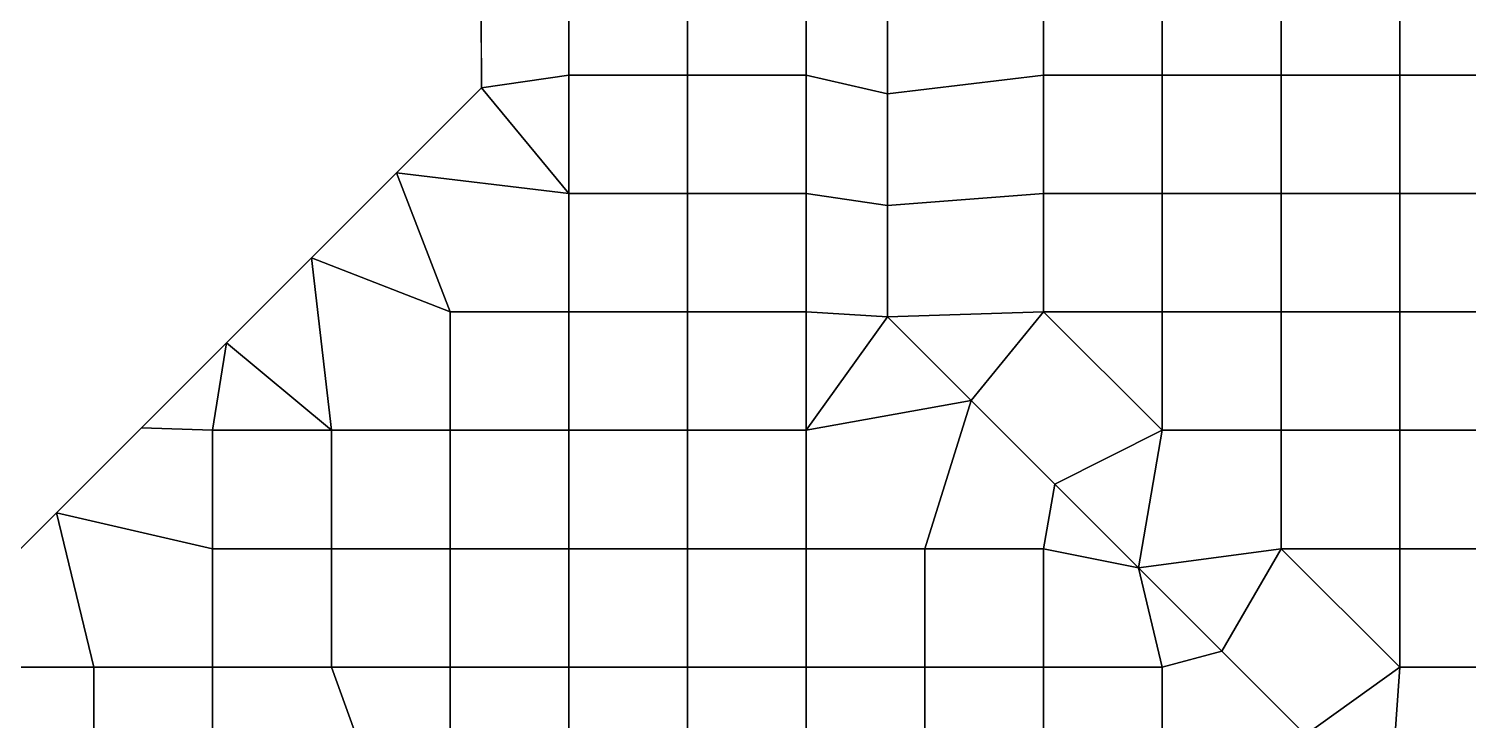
# Model space of a CAD drawing. Extents: x -13 to 39.3, y -26.5 to 20.6.
# Drawn here: x -0.68 to 5.41, y -1.71 to 1.22 of the extents above; entities that cross this region are included whole.
import ezdxf

# ---------------------------------------------------------------- set-up
doc = ezdxf.new("R2010")
doc.units = 0
doc.layers.add('BARS', color=1, linetype='CONTINUOUS')
doc.layers.add('FACES', color=5, linetype='CONTINUOUS')

msp = doc.modelspace()

# ---------------------------------------------------------------- linework, layer by layer
at = {"layer": 'BARS'}
for p, q in [((1.23223, 0.969239), (1.23008, 1.47462)), ((1.23223, 0.969239, 3.3), (1.23008, 1.47462, 3.3)), ((2.95, 1.41429), (2.95, 0.942857)), ((2.95, 1.41429, 3.3), (2.95, 0.942857, 3.3)), ((0.872644, 0.60965), (1.23223, 0.969239)), ((0.872644, 0.60965, 3.3), (1.23223, 0.969239, 3.3)), ((2.95, 0.942857), (2.95, 0.471429)), ((2.95, 0.942857, 3.3), (2.95, 0.471429, 3.3)), ((0.513055, 0.250061), (0.872644, 0.60965)), ((0.513055, 0.250061, 3.3), (0.872644, 0.60965, 3.3)), ((2.95, 0.471429), (2.95, 0)), ((2.95, 0.471429, 3.3), (2.95, 0, 3.3)), ((0.153466, -0.109528), (0.513055, 0.250061)), ((0.153466, -0.109528, 3.3), (0.513055, 0.250061, 3.3)), ((3.30355, -0.353553), (2.95, 0)), ((3.30355, -0.353553, 3.3), (2.95, 0, 3.3)), ((-0.206123, -0.469117), (0.153466, -0.109528)), ((-0.206123, -0.469117, 3.3), (0.153466, -0.109528, 3.3)), ((3.65711, -0.707107), (3.30355, -0.353553)), ((3.65711, -0.707107, 3.3), (3.30355, -0.353553, 3.3)), ((-0.565711, -0.828706), (-0.206123, -0.469117)), ((-0.565711, -0.828706, 3.3), (-0.206123, -0.469117, 3.3)), ((4.01066, -1.06066), (3.65711, -0.707107)), ((4.01066, -1.06066, 3.3), (3.65711, -0.707107, 3.3)), ((-0.9253, -1.18829), (-0.565711, -0.828706)), ((-0.9253, -1.18829, 3.3), (-0.565711, -0.828706, 3.3)), ((4.36421, -1.41421), (4.01066, -1.06066)), ((4.36421, -1.41421, 3.3), (4.01066, -1.06066, 3.3)), ((4.71777, -1.76777), (4.36421, -1.41421)), ((4.71777, -1.76777, 3.3), (4.36421, -1.41421, 3.3))]:
    msp.add_line(p, q, dxfattribs=at)
at = {"layer": 'FACES'}
for points in [[(1.60139, 1.52312), (1.23008, 1.47462), (1.23223, 0.969239), (1.60139, 1.02241)], [(1.60139, 1.52312, 3.3), (1.23008, 1.47462, 3.3), (1.23223, 0.969239, 3.3), (1.60139, 1.02241, 3.3)], [(2.1035, 1.52312), (1.60139, 1.52312), (1.60139, 1.02241), (2.1035, 1.02241)], [(2.1035, 1.52312, 3.3), (1.60139, 1.52312, 3.3), (1.60139, 1.02241, 3.3), (2.1035, 1.02241, 3.3)], [(2.60562, 1.52312), (2.1035, 1.52312), (2.1035, 1.02241), (2.60562, 1.02241)], [(2.60562, 1.52312, 3.3), (2.1035, 1.52312, 3.3), (2.1035, 1.02241, 3.3), (2.60562, 1.02241, 3.3)], [(2.95, 1.41429), (2.60562, 1.52312), (2.60562, 1.02241), (2.95, 0.942857)], [(2.95, 1.41429, 3.3), (2.60562, 1.52312, 3.3), (2.60562, 1.02241, 3.3), (2.95, 0.942857, 3.3)], [(3.60984, 1.52312), (2.95, 1.41429), (2.95, 0.942857), (3.60984, 1.02241)], [(3.60984, 1.52312, 3.3), (2.95, 1.41429, 3.3), (2.95, 0.942857, 3.3), (3.60984, 1.02241, 3.3)], [(4.11196, 1.52312), (3.60984, 1.52312), (3.60984, 1.02241), (4.11196, 1.02241)], [(4.11196, 1.52312, 3.3), (3.60984, 1.52312, 3.3), (3.60984, 1.02241, 3.3), (4.11196, 1.02241, 3.3)], [(4.61407, 1.52312), (4.11196, 1.52312), (4.11196, 1.02241), (4.61407, 1.02241)], [(4.61407, 1.52312, 3.3), (4.11196, 1.52312, 3.3), (4.11196, 1.02241, 3.3), (4.61407, 1.02241, 3.3)], [(5.11618, 1.52312), (4.61407, 1.52312), (4.61407, 1.02241), (5.11618, 1.02241)], [(5.11618, 1.52312, 3.3), (4.61407, 1.52312, 3.3), (4.61407, 1.02241, 3.3), (5.11618, 1.02241, 3.3)], [(5.6183, 1.52312), (5.11618, 1.52312), (5.11618, 1.02241), (5.6183, 1.02241)], [(5.6183, 1.52312, 3.3), (5.11618, 1.52312, 3.3), (5.11618, 1.02241, 3.3), (5.6183, 1.02241, 3.3)], [(2.95, 0.942857, 0.66), (2.95, 0.942857), (2.95, 1.41429), (2.95, 1.41429, 0.66)], [(2.95, 0.942857, 1.32), (2.95, 0.942857, 0.66), (2.95, 1.41429, 0.66), (2.95, 1.41429, 1.32)], [(2.95, 0.942857, 1.98), (2.95, 0.942857, 1.32), (2.95, 1.41429, 1.32), (2.95, 1.41429, 1.98)], [(2.95, 0.942857, 2.64), (2.95, 0.942857, 1.98), (2.95, 1.41429, 1.98), (2.95, 1.41429, 2.64)], [(2.95, 0.942857, 2.64), (2.95, 1.41429, 2.64), (2.95, 1.41429, 3.3), (2.95, 0.942857, 3.3)], [(1.60139, 1.02241), (1.23223, 0.969239), (1.60139, 0.5217)], [(1.60139, 1.02241, 3.3), (1.23223, 0.969239, 3.3), (1.60139, 0.5217, 3.3)], [(2.1035, 1.02241), (1.60139, 1.02241), (1.60139, 0.5217), (2.1035, 0.5217)], [(2.1035, 1.02241, 3.3), (1.60139, 1.02241, 3.3), (1.60139, 0.5217, 3.3), (2.1035, 0.5217, 3.3)], [(2.60562, 1.02241), (2.1035, 1.02241), (2.1035, 0.5217), (2.60562, 0.5217)], [(2.60562, 1.02241, 3.3), (2.1035, 1.02241, 3.3), (2.1035, 0.5217, 3.3), (2.60562, 0.5217, 3.3)], [(2.95, 0.942857), (2.60562, 1.02241), (2.60562, 0.5217), (2.95, 0.471429)], [(2.95, 0.942857, 3.3), (2.60562, 1.02241, 3.3), (2.60562, 0.5217, 3.3), (2.95, 0.471429, 3.3)], [(3.60984, 1.02241), (2.95, 0.942857), (2.95, 0.471429), (3.60984, 0.5217)], [(3.60984, 1.02241, 3.3), (2.95, 0.942857, 3.3), (2.95, 0.471429, 3.3), (3.60984, 0.5217, 3.3)], [(4.11196, 1.02241), (3.60984, 1.02241), (3.60984, 0.5217), (4.11196, 0.5217)], [(4.11196, 1.02241, 3.3), (3.60984, 1.02241, 3.3), (3.60984, 0.5217, 3.3), (4.11196, 0.5217, 3.3)], [(4.61407, 1.02241), (4.11196, 1.02241), (4.11196, 0.5217), (4.61407, 0.5217)], [(4.61407, 1.02241, 3.3), (4.11196, 1.02241, 3.3), (4.11196, 0.5217, 3.3), (4.61407, 0.5217, 3.3)], [(5.11618, 1.02241), (4.61407, 1.02241), (4.61407, 0.5217), (5.11618, 0.5217)], [(5.11618, 1.02241, 3.3), (4.61407, 1.02241, 3.3), (4.61407, 0.5217, 3.3), (5.11618, 0.5217, 3.3)], [(5.6183, 1.02241), (5.11618, 1.02241), (5.11618, 0.5217), (5.6183, 0.5217)], [(5.6183, 1.02241, 3.3), (5.11618, 1.02241, 3.3), (5.11618, 0.5217, 3.3), (5.6183, 0.5217, 3.3)], [(1.60139, 0.5217), (1.23223, 0.969239), (0.872644, 0.60965)], [(1.60139, 0.5217, 3.3), (1.23223, 0.969239, 3.3), (0.872644, 0.60965, 3.3)], [(2.95, 0.471429, 0.66), (2.95, 0.471429), (2.95, 0.942857), (2.95, 0.942857, 0.66)], [(2.95, 0.471429, 0.66), (2.95, 0.942857, 0.66), (2.95, 0.942857, 1.32), (2.95, 0.471429, 1.32)], [(2.95, 0.471429, 1.32), (2.95, 0.942857, 1.32), (2.95, 0.942857, 1.98), (2.95, 0.471429, 1.98)], [(2.95, 0.471429, 1.98), (2.95, 0.942857, 1.98), (2.95, 0.942857, 2.64), (2.95, 0.471429, 2.64)], [(2.95, 0.471429, 2.64), (2.95, 0.942857, 2.64), (2.95, 0.942857, 3.3), (2.95, 0.471429, 3.3)], [(1.09928, 0.020993), (0.872644, 0.60965), (0.513055, 0.250061)], [(1.09928, 0.020993, 3.3), (0.872644, 0.60965, 3.3), (0.513055, 0.250061, 3.3)], [(1.60139, 0.5217), (0.872644, 0.60965), (1.09928, 0.020993), (1.60139, 0.020993)], [(1.60139, 0.5217, 3.3), (0.872644, 0.60965, 3.3), (1.09928, 0.020993, 3.3), (1.60139, 0.020993, 3.3)], [(2.1035, 0.5217), (1.60139, 0.5217), (1.60139, 0.020993), (2.1035, 0.020993)], [(2.1035, 0.5217, 3.3), (1.60139, 0.5217, 3.3), (1.60139, 0.020993, 3.3), (2.1035, 0.020993, 3.3)], [(2.60562, 0.5217), (2.1035, 0.5217), (2.1035, 0.020993), (2.60562, 0.020993)], [(2.60562, 0.5217, 3.3), (2.1035, 0.5217, 3.3), (2.1035, 0.020993, 3.3), (2.60562, 0.020993, 3.3)], [(2.95, 0.471429), (2.60562, 0.5217), (2.60562, 0.020993), (2.95, 0)], [(2.95, 0.471429, 3.3), (2.60562, 0.5217, 3.3), (2.60562, 0.020993, 3.3), (2.95, 0, 3.3)], [(3.60984, 0.5217), (2.95, 0.471429), (2.95, 0), (3.60984, 0.020993)], [(3.60984, 0.5217, 3.3), (2.95, 0.471429, 3.3), (2.95, 0, 3.3), (3.60984, 0.020993, 3.3)], [(4.11196, 0.5217), (3.60984, 0.5217), (3.60984, 0.020993), (4.11196, 0.020993)], [(4.11196, 0.5217, 3.3), (3.60984, 0.5217, 3.3), (3.60984, 0.020993, 3.3), (4.11196, 0.020993, 3.3)], [(4.61407, 0.5217), (4.11196, 0.5217), (4.11196, 0.020993), (4.61407, 0.020993)], [(4.61407, 0.5217, 3.3), (4.11196, 0.5217, 3.3), (4.11196, 0.020993, 3.3), (4.61407, 0.020993, 3.3)], [(5.11618, 0.5217), (4.61407, 0.5217), (4.61407, 0.020993), (5.11618, 0.020993)], [(5.11618, 0.5217, 3.3), (4.61407, 0.5217, 3.3), (4.61407, 0.020993, 3.3), (5.11618, 0.020993, 3.3)], [(5.6183, 0.5217), (5.11618, 0.5217), (5.11618, 0.020993), (5.6183, 0.020993)], [(5.6183, 0.5217, 3.3), (5.11618, 0.5217, 3.3), (5.11618, 0.020993, 3.3), (5.6183, 0.020993, 3.3)], [(2.95, 0, 0.66), (2.95, 0), (2.95, 0.471429), (2.95, 0.471429, 0.66)], [(2.95, 0, 0.66), (2.95, 0.471429, 0.66), (2.95, 0.471429, 1.32), (2.95, 0, 1.32)], [(2.95, 0, 1.32), (2.95, 0.471429, 1.32), (2.95, 0.471429, 1.98), (2.95, 0, 1.98)], [(2.95, 0, 1.98), (2.95, 0.471429, 1.98), (2.95, 0.471429, 2.64), (2.95, 0, 2.64)], [(2.95, 0, 2.64), (2.95, 0.471429, 2.64), (2.95, 0.471429, 3.3), (2.95, 0, 3.3)], [(0.597162, -0.479715), (0.513055, 0.250061), (0.153466, -0.109528)], [(0.597162, -0.479715, 3.3), (0.513055, 0.250061, 3.3), (0.153466, -0.109528, 3.3)], [(1.09928, 0.020993), (0.513055, 0.250061), (0.597162, -0.479715), (1.09928, -0.479715)], [(1.09928, 0.020993, 3.3), (0.513055, 0.250061, 3.3), (0.597162, -0.479715, 3.3), (1.09928, -0.479715, 3.3)], [(1.60139, 0.020993), (1.09928, 0.020993), (1.09928, -0.479715), (1.60139, -0.479715)], [(1.60139, 0.020993, 3.3), (1.09928, 0.020993, 3.3), (1.09928, -0.479715, 3.3), (1.60139, -0.479715, 3.3)], [(2.1035, 0.020993), (1.60139, 0.020993), (1.60139, -0.479715), (2.1035, -0.479715)], [(2.1035, 0.020993, 3.3), (1.60139, 0.020993, 3.3), (1.60139, -0.479715, 3.3), (2.1035, -0.479715, 3.3)], [(2.60562, 0.020993), (2.1035, 0.020993), (2.1035, -0.479715), (2.60562, -0.479715)], [(2.60562, 0.020993, 3.3), (2.1035, 0.020993, 3.3), (2.1035, -0.479715, 3.3), (2.60562, -0.479715, 3.3)], [(2.95, 0), (2.60562, 0.020993), (2.60562, -0.479715)], [(2.95, 0, 3.3), (2.60562, 0.020993, 3.3), (2.60562, -0.479715, 3.3)], [(3.60984, 0.020993), (2.95, 0), (3.30355, -0.353553)], [(3.60984, 0.020993, 3.3), (2.95, 0, 3.3), (3.30355, -0.353553, 3.3)], [(4.11196, -0.479715), (3.60984, 0.020993), (3.30355, -0.353553), (3.65711, -0.707107)], [(4.11196, -0.479715, 3.3), (3.60984, 0.020993, 3.3), (3.30355, -0.353553, 3.3), (3.65711, -0.707107, 3.3)], [(4.11196, -0.479715), (4.11196, 0.020993), (3.60984, 0.020993)], [(4.11196, -0.479715, 3.3), (4.11196, 0.020993, 3.3), (3.60984, 0.020993, 3.3)], [(4.61407, 0.020993), (4.11196, 0.020993), (4.11196, -0.479715), (4.61407, -0.479715)], [(4.61407, 0.020993, 3.3), (4.11196, 0.020993, 3.3), (4.11196, -0.479715, 3.3), (4.61407, -0.479715, 3.3)], [(5.11618, 0.020993), (4.61407, 0.020993), (4.61407, -0.479715), (5.11618, -0.479715)], [(5.11618, 0.020993, 3.3), (4.61407, 0.020993, 3.3), (4.61407, -0.479715, 3.3), (5.11618, -0.479715, 3.3)], [(5.6183, 0.020993), (5.11618, 0.020993), (5.11618, -0.479715), (5.6183, -0.479715)], [(5.6183, 0.020993, 3.3), (5.11618, 0.020993, 3.3), (5.11618, -0.479715, 3.3), (5.6183, -0.479715, 3.3)], [(3.30355, -0.353553), (2.95, 0), (2.60562, -0.479715)], [(3.30355, -0.353553, 3.3), (2.95, 0, 3.3), (2.60562, -0.479715, 3.3)], [(3.30355, -0.353553, 0.66), (3.30355, -0.353553), (2.95, 0), (2.95, 0, 0.66)], [(3.30355, -0.353553, 0.66), (2.95, 0, 0.66), (2.95, 0, 1.32), (3.30355, -0.353553, 1.32)], [(3.30355, -0.353553, 1.32), (2.95, 0, 1.32), (2.95, 0, 1.98), (3.30355, -0.353553, 1.98)], [(3.30355, -0.353553, 1.98), (2.95, 0, 1.98), (2.95, 0, 2.64), (3.30355, -0.353553, 2.64)], [(3.30355, -0.353553, 2.64), (2.95, 0, 2.64), (2.95, 0, 3.3), (3.30355, -0.353553, 3.3)], [(0.095049, -0.479715), (0.153466, -0.109528), (-0.206123, -0.469117)], [(0.095049, -0.479715, 3.3), (0.153466, -0.109528, 3.3), (-0.206123, -0.469117, 3.3)], [(0.597162, -0.479715), (0.153466, -0.109528), (0.095049, -0.479715)], [(0.597162, -0.479715, 3.3), (0.153466, -0.109528, 3.3), (0.095049, -0.479715, 3.3)], [(3.30355, -0.353553), (2.60562, -0.479715), (2.60562, -0.980422), (3.10773, -0.980422)], [(3.30355, -0.353553, 3.3), (2.60562, -0.479715, 3.3), (2.60562, -0.980422, 3.3), (3.10773, -0.980422, 3.3)], [(3.60984, -0.980422), (3.65711, -0.707107), (3.30355, -0.353553), (3.10773, -0.980422)], [(3.60984, -0.980422, 3.3), (3.65711, -0.707107, 3.3), (3.30355, -0.353553, 3.3), (3.10773, -0.980422, 3.3)], [(3.65711, -0.707107, 0.66), (3.65711, -0.707107), (3.30355, -0.353553), (3.30355, -0.353553, 0.66)], [(3.65711, -0.707107, 1.32), (3.65711, -0.707107, 0.66), (3.30355, -0.353553, 0.66), (3.30355, -0.353553, 1.32)], [(3.65711, -0.707107, 1.98), (3.65711, -0.707107, 1.32), (3.30355, -0.353553, 1.32), (3.30355, -0.353553, 1.98)], [(3.65711, -0.707107, 2.64), (3.65711, -0.707107, 1.98), (3.30355, -0.353553, 1.98), (3.30355, -0.353553, 2.64)], [(3.65711, -0.707107, 2.64), (3.30355, -0.353553, 2.64), (3.30355, -0.353553, 3.3), (3.65711, -0.707107, 3.3)], [(0.095049, -0.479715), (-0.206123, -0.469117), (-0.565711, -0.828706), (0.095049, -0.980422)], [(0.095049, -0.479715, 3.3), (-0.206123, -0.469117, 3.3), (-0.565711, -0.828706, 3.3), (0.095049, -0.980422, 3.3)], [(0.597162, -0.479715), (0.095049, -0.479715), (0.095049, -0.980422), (0.597162, -0.980422)], [(0.597162, -0.479715, 3.3), (0.095049, -0.479715, 3.3), (0.095049, -0.980422, 3.3), (0.597162, -0.980422, 3.3)], [(1.09928, -0.479715), (0.597162, -0.479715), (0.597162, -0.980422), (1.09928, -0.980422)], [(1.09928, -0.479715, 3.3), (0.597162, -0.479715, 3.3), (0.597162, -0.980422, 3.3), (1.09928, -0.980422, 3.3)], [(1.60139, -0.479715), (1.09928, -0.479715), (1.09928, -0.980422), (1.60139, -0.980422)], [(1.60139, -0.479715, 3.3), (1.09928, -0.479715, 3.3), (1.09928, -0.980422, 3.3), (1.60139, -0.980422, 3.3)], [(2.1035, -0.479715), (1.60139, -0.479715), (1.60139, -0.980422), (2.1035, -0.980422)], [(2.1035, -0.479715, 3.3), (1.60139, -0.479715, 3.3), (1.60139, -0.980422, 3.3), (2.1035, -0.980422, 3.3)], [(2.60562, -0.479715), (2.1035, -0.479715), (2.1035, -0.980422), (2.60562, -0.980422)], [(2.60562, -0.479715, 3.3), (2.1035, -0.479715, 3.3), (2.1035, -0.980422, 3.3), (2.60562, -0.980422, 3.3)], [(4.01066, -1.06066), (4.11196, -0.479715), (3.65711, -0.707107)], [(4.01066, -1.06066, 3.3), (4.11196, -0.479715, 3.3), (3.65711, -0.707107, 3.3)], [(4.61407, -0.980422), (4.61407, -0.479715), (4.11196, -0.479715), (4.01066, -1.06066)], [(4.61407, -0.980422, 3.3), (4.61407, -0.479715, 3.3), (4.11196, -0.479715, 3.3), (4.01066, -1.06066, 3.3)], [(5.11618, -0.479715), (4.61407, -0.479715), (4.61407, -0.980422), (5.11618, -0.980422)], [(5.11618, -0.479715, 3.3), (4.61407, -0.479715, 3.3), (4.61407, -0.980422, 3.3), (5.11618, -0.980422, 3.3)], [(5.6183, -0.479715), (5.11618, -0.479715), (5.11618, -0.980422), (5.6183, -0.980422)], [(5.6183, -0.479715, 3.3), (5.11618, -0.479715, 3.3), (5.11618, -0.980422, 3.3), (5.6183, -0.980422, 3.3)], [(4.01066, -1.06066), (3.65711, -0.707107), (3.60984, -0.980422)], [(4.01066, -1.06066, 3.3), (3.65711, -0.707107, 3.3), (3.60984, -0.980422, 3.3)], [(4.01066, -1.06066, 0.66), (4.01066, -1.06066), (3.65711, -0.707107), (3.65711, -0.707107, 0.66)], [(4.01066, -1.06066, 1.32), (4.01066, -1.06066, 0.66), (3.65711, -0.707107, 0.66), (3.65711, -0.707107, 1.32)], [(4.01066, -1.06066, 1.98), (4.01066, -1.06066, 1.32), (3.65711, -0.707107, 1.32), (3.65711, -0.707107, 1.98)], [(4.01066, -1.06066, 2.64), (4.01066, -1.06066, 1.98), (3.65711, -0.707107, 1.98), (3.65711, -0.707107, 2.64)], [(4.01066, -1.06066, 2.64), (3.65711, -0.707107, 2.64), (3.65711, -0.707107, 3.3), (4.01066, -1.06066, 3.3)], [(-0.407065, -1.48113), (-0.565711, -0.828706), (-0.9253, -1.18829), (-0.909178, -1.48113)], [(-0.407065, -1.48113, 3.3), (-0.565711, -0.828706, 3.3), (-0.9253, -1.18829, 3.3), (-0.909178, -1.48113, 3.3)], [(0.095049, -0.980422), (-0.565711, -0.828706), (-0.407065, -1.48113), (0.095049, -1.48113)], [(0.095049, -0.980422, 3.3), (-0.565711, -0.828706, 3.3), (-0.407065, -1.48113, 3.3), (0.095049, -1.48113, 3.3)], [(0.597162, -0.980422), (0.095049, -0.980422), (0.095049, -1.48113), (0.597162, -1.48113)], [(0.597162, -0.980422, 3.3), (0.095049, -0.980422, 3.3), (0.095049, -1.48113, 3.3), (0.597162, -1.48113, 3.3)], [(1.09928, -0.980422), (0.597162, -0.980422), (0.597162, -1.48113), (1.09928, -1.48113)], [(1.09928, -0.980422, 3.3), (0.597162, -0.980422, 3.3), (0.597162, -1.48113, 3.3), (1.09928, -1.48113, 3.3)], [(1.60139, -0.980422), (1.09928, -0.980422), (1.09928, -1.48113), (1.60139, -1.48113)], [(1.60139, -0.980422, 3.3), (1.09928, -0.980422, 3.3), (1.09928, -1.48113, 3.3), (1.60139, -1.48113, 3.3)], [(2.1035, -0.980422), (1.60139, -0.980422), (1.60139, -1.48113), (2.1035, -1.48113)], [(2.1035, -0.980422, 3.3), (1.60139, -0.980422, 3.3), (1.60139, -1.48113, 3.3), (2.1035, -1.48113, 3.3)], [(2.60562, -0.980422), (2.1035, -0.980422), (2.1035, -1.48113), (2.60562, -1.48113)], [(2.60562, -0.980422, 3.3), (2.1035, -0.980422, 3.3), (2.1035, -1.48113, 3.3), (2.60562, -1.48113, 3.3)], [(3.10773, -0.980422), (2.60562, -0.980422), (2.60562, -1.48113), (3.10773, -1.48113)], [(3.10773, -0.980422, 3.3), (2.60562, -0.980422, 3.3), (2.60562, -1.48113, 3.3), (3.10773, -1.48113, 3.3)], [(3.60984, -0.980422), (3.10773, -0.980422), (3.10773, -1.48113), (3.60984, -1.48113)], [(3.60984, -0.980422, 3.3), (3.10773, -0.980422, 3.3), (3.10773, -1.48113, 3.3), (3.60984, -1.48113, 3.3)], [(4.11196, -1.48113), (4.01066, -1.06066), (3.60984, -0.980422), (3.60984, -1.48113)], [(4.11196, -1.48113, 3.3), (4.01066, -1.06066, 3.3), (3.60984, -0.980422, 3.3), (3.60984, -1.48113, 3.3)], [(4.36421, -1.41421), (4.61407, -0.980422), (4.01066, -1.06066)], [(4.36421, -1.41421, 3.3), (4.61407, -0.980422, 3.3), (4.01066, -1.06066, 3.3)], [(5.11618, -1.48113), (4.61407, -0.980422), (4.36421, -1.41421), (4.71777, -1.76777)], [(5.11618, -1.48113, 3.3), (4.61407, -0.980422, 3.3), (4.36421, -1.41421, 3.3), (4.71777, -1.76777, 3.3)], [(5.11618, -1.48113), (5.11618, -0.980422), (4.61407, -0.980422)], [(5.11618, -1.48113, 3.3), (5.11618, -0.980422, 3.3), (4.61407, -0.980422, 3.3)], [(5.6183, -0.980422), (5.11618, -0.980422), (5.11618, -1.48113), (5.6183, -1.48113)], [(5.6183, -0.980422, 3.3), (5.11618, -0.980422, 3.3), (5.11618, -1.48113, 3.3), (5.6183, -1.48113, 3.3)], [(4.36421, -1.41421), (4.01066, -1.06066), (4.11196, -1.48113)], [(4.36421, -1.41421, 0.66), (4.36421, -1.41421), (4.01066, -1.06066), (4.01066, -1.06066, 0.66)], [(4.36421, -1.41421, 1.32), (4.36421, -1.41421, 0.66), (4.01066, -1.06066, 0.66), (4.01066, -1.06066, 1.32)], [(4.36421, -1.41421, 1.98), (4.36421, -1.41421, 1.32), (4.01066, -1.06066, 1.32), (4.01066, -1.06066, 1.98)], [(4.36421, -1.41421, 2.64), (4.36421, -1.41421, 1.98), (4.01066, -1.06066, 1.98), (4.01066, -1.06066, 2.64)], [(4.36421, -1.41421, 2.64), (4.01066, -1.06066, 2.64), (4.01066, -1.06066, 3.3), (4.36421, -1.41421, 3.3)], [(4.36421, -1.41421, 3.3), (4.01066, -1.06066, 3.3), (4.11196, -1.48113, 3.3)], [(4.71777, -1.76777), (4.36421, -1.41421), (4.11196, -1.48113), (4.11196, -1.98184)], [(4.71777, -1.76777, 3.3), (4.36421, -1.41421, 3.3), (4.11196, -1.48113, 3.3), (4.11196, -1.98184, 3.3)], [(4.71777, -1.76777, 0.66), (4.71777, -1.76777), (4.36421, -1.41421), (4.36421, -1.41421, 0.66)], [(4.71777, -1.76777, 1.32), (4.71777, -1.76777, 0.66), (4.36421, -1.41421, 0.66), (4.36421, -1.41421, 1.32)], [(4.71777, -1.76777, 1.98), (4.71777, -1.76777, 1.32), (4.36421, -1.41421, 1.32), (4.36421, -1.41421, 1.98)], [(4.71777, -1.76777, 2.64), (4.71777, -1.76777, 1.98), (4.36421, -1.41421, 1.98), (4.36421, -1.41421, 2.64)], [(4.71777, -1.76777, 2.64), (4.36421, -1.41421, 2.64), (4.36421, -1.41421, 3.3), (4.71777, -1.76777, 3.3)], [(-0.407065, -1.48113), (-0.909178, -1.48113), (-0.909178, -1.98184), (-0.407065, -1.98184)], [(-0.407065, -1.48113, 3.3), (-0.909178, -1.48113, 3.3), (-0.909178, -1.98184, 3.3), (-0.407065, -1.98184, 3.3)], [(0.095049, -1.48113), (-0.407065, -1.48113), (-0.407065, -1.98184), (0.095049, -1.98184)], [(0.095049, -1.48113, 3.3), (-0.407065, -1.48113, 3.3), (-0.407065, -1.98184, 3.3), (0.095049, -1.98184, 3.3)], [(0.597162, -1.48113), (0.095049, -1.48113), (0.095049, -1.98184), (0.82868, -2.12132)], [(0.597162, -1.48113, 3.3), (0.095049, -1.48113, 3.3), (0.095049, -1.98184, 3.3), (0.82868, -2.12132, 3.3)], [(1.09928, -1.48113), (0.597162, -1.48113), (0.82868, -2.12132), (1.09928, -1.98184)], [(1.09928, -1.48113, 3.3), (0.597162, -1.48113, 3.3), (0.82868, -2.12132, 3.3), (1.09928, -1.98184, 3.3)], [(1.60139, -1.48113), (1.09928, -1.48113), (1.09928, -1.98184), (1.60139, -1.98184)], [(1.60139, -1.48113, 3.3), (1.09928, -1.48113, 3.3), (1.09928, -1.98184, 3.3), (1.60139, -1.98184, 3.3)], [(2.1035, -1.48113), (1.60139, -1.48113), (1.60139, -1.98184), (2.1035, -1.98184)], [(2.1035, -1.48113, 3.3), (1.60139, -1.48113, 3.3), (1.60139, -1.98184, 3.3), (2.1035, -1.98184, 3.3)], [(2.60562, -1.48113), (2.1035, -1.48113), (2.1035, -1.98184), (2.60562, -1.98184)], [(2.60562, -1.48113, 3.3), (2.1035, -1.48113, 3.3), (2.1035, -1.98184, 3.3), (2.60562, -1.98184, 3.3)], [(3.10773, -1.48113), (2.60562, -1.48113), (2.60562, -1.98184), (3.10773, -1.98184)], [(3.10773, -1.48113, 3.3), (2.60562, -1.48113, 3.3), (2.60562, -1.98184, 3.3), (3.10773, -1.98184, 3.3)], [(3.60984, -1.48113), (3.10773, -1.48113), (3.10773, -1.98184), (3.60984, -1.98184)], [(3.60984, -1.48113, 3.3), (3.10773, -1.48113, 3.3), (3.10773, -1.98184, 3.3), (3.60984, -1.98184, 3.3)], [(4.11196, -1.48113), (3.60984, -1.48113), (3.60984, -1.98184), (4.11196, -1.98184)], [(4.11196, -1.48113, 3.3), (3.60984, -1.48113, 3.3), (3.60984, -1.98184, 3.3), (4.11196, -1.98184, 3.3)], [(5.07132, -2.12132), (5.11618, -1.48113), (4.71777, -1.76777)], [(5.07132, -2.12132, 3.3), (5.11618, -1.48113, 3.3), (4.71777, -1.76777, 3.3)], [(5.6183, -1.98184), (5.6183, -1.48113), (5.11618, -1.48113), (5.07132, -2.12132)], [(5.6183, -1.98184, 3.3), (5.6183, -1.48113, 3.3), (5.11618, -1.48113, 3.3), (5.07132, -2.12132, 3.3)]]:
    msp.add_3dface(points, dxfattribs=at)

doc.saveas('drawing.dxf')
